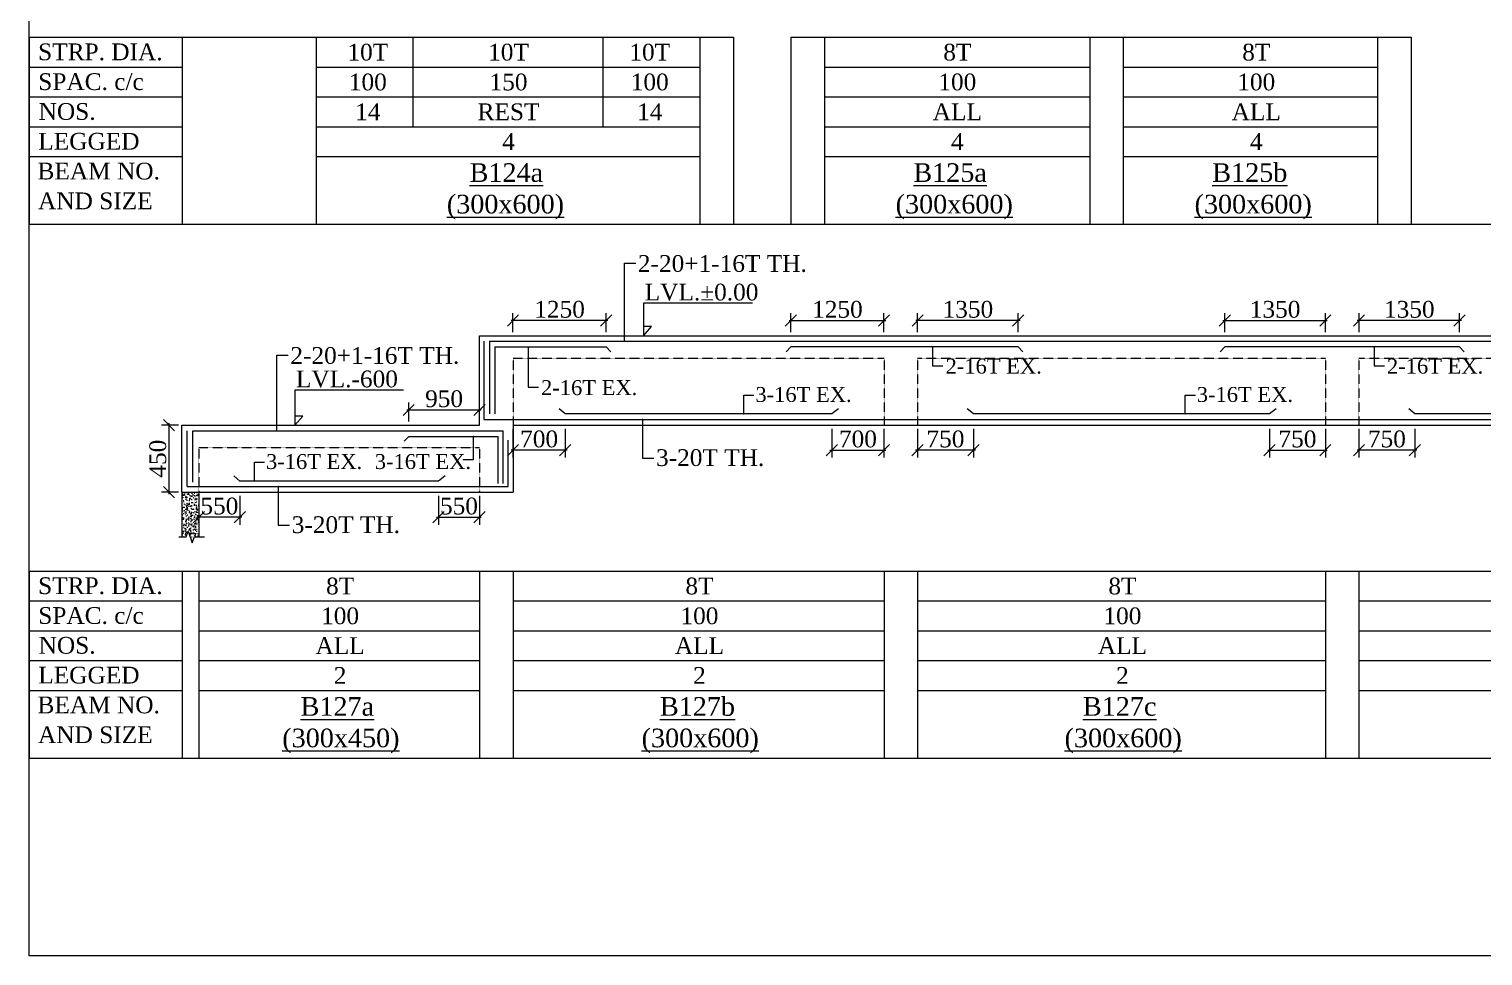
# Model space of a CAD drawing. Header units: millimetres. Extents: x 9781889 to 10654170, y -7832723 to -7608561.
# Drawn here: x 10316143 to 10335658, y -7801878 to -7789440 of the extents above; entities that cross this region are included whole.
import ezdxf
from ezdxf.enums import TextEntityAlignment as Align

# ---------------------------------------------------------------- set-up
doc = ezdxf.new("R2010")
doc.units = ezdxf.units.MM
doc.header["$LTSCALE"] = 10
doc.header["$PDMODE"] = 3
doc.linetypes.add('HIDDEN', pattern=[0.375, 0.25, -0.125])
for name, color, linetype, lineweight in [('LVL', 3, 'Continuous', 0), ('S-CUT OUT LINE', 9, 'Continuous', 0), ('S-DIM L.S.', 7, 'Continuous', 0), ('S-HATCH', 8, 'Continuous', 0), ('S-L.S.SECTION', 5, 'Continuous', 0), ('S-L.S.SLAB LINE', 252, 'HIDDEN', 0), ('S-L.S.STEEL', 1, 'Continuous', 9), ('S-SECTION MARK', 7, 'Continuous', 0), ('S-SHEET', 251, 'Continuous', 0), ('S-TEXT', 7, 'Continuous', 0), ('S-TEXT L.S. BEAM NO.', 30, 'Continuous', 0), ('S-TEXT. L.S.', 7, 'Continuous', 0)]:
    doc.layers.add(name, color=color, linetype=linetype, lineweight=lineweight)
doc.styles.add('135', font='arial.ttf', dxfattribs={"width": 0.8, "height": 135})
doc.styles.get("Standard").update_dxf_attribs({"font": 'arial.ttf'})
doc.styles.add('TEXT', font='times.ttf')
doc.dimstyles.new('75', dxfattribs={"dimtxt": 135, "dimasz": 90, "dimexe": 0.1, "dimexo": 0.03, "dimgap": 0.09, "dimtad": 1, "dimdec": 0, "dimzin": 0, "dimdsep": 46, "dimtxsty": '135', "dimblk": 'ARCHTICK', "dimcen": 0.09, "dimclrd": 256, "dimclre": 256, "dimclrt": 256, "dimadec": 0, "dimazin": 0, "dimtfac": 1, "dimtdec": 0, "dimtofl": 0, "dimtmove": 1, "dimatfit": 3, "dimldrblk": 'DOTSMALL', "dimfxl": 1, "dimtolj": 1, "dimtzin": 0, "dimlwd": -1, "dimlwe": -1, "dimarcsym": 0})
doc.dimstyles.new('SETU_1', dxfattribs={"dimtxt": 200, "dimasz": 150, "dimexe": 100, "dimexo": 50, "dimgap": 35, "dimtad": 1, "dimdec": 0, "dimzin": 0, "dimdsep": 46, "dimtxsty": 'Standard', "dimblk": 'OBLIQUE', "dimcen": 150, "dimdle": 25, "dimclrd": 256, "dimclre": 7, "dimclrt": 256, "dimadec": 0, "dimazin": 0, "dimtfac": 1, "dimtdec": 0, "dimtofl": 0, "dimtmove": 1, "dimatfit": 3, "dimfxl": 1, "dimtolj": 1, "dimtzin": 0, "dimlwd": -1, "dimlwe": 5, "dimarcsym": 1})

# ---------------------------------------------------------------- blocks, each defined once
blk = doc.blocks.new('_ArchTick')
at = {"color": 0, "linetype": 'ByBlock', "const_width": 0.15}
blk.add_lwpolyline([(-0.5, -0.5), (0.5, 0.5)], dxfattribs=at)
blk = doc.blocks.new('_Oblique')
at = {"color": 0, "linetype": 'ByBlock', "lineweight": -2}
blk.add_line((-0.5, -0.5), (0.5, 0.5), dxfattribs=at)
blk = doc.blocks.new('*D835')
at = {"layer": 'Defpoints', "color": 0, "transparency": 16777216}
for p in [(10318197, -7794755), (10318021, -7795655), (10318197, -7795655)]:
    blk.add_point(p, dxfattribs=at)
at = {"layer": 'S-DIM L.S.', "color": 7, "lineweight": 5, "transparency": 16777216}
for p, q in [((10318147, -7794755), (10317921, -7794755)), ((10318147, -7795655), (10317921, -7795655))]:
    blk.add_line(p, q, dxfattribs=at)
at = {"layer": 'S-DIM L.S.', "transparency": 16777216}
blk.add_line((10318021, -7794730), (10318021, -7795680), dxfattribs=at)
at = {"layer": 'S-DIM L.S.', "transparency": 16777216, "xscale": 150, "yscale": 150, "zscale": 150}
for p, rotation in [((10318021, -7794755), 90), ((10318021, -7795655), 270)]:
    blk.add_blockref('_Oblique', p, dxfattribs=dict(at, rotation=rotation))
at = {"layer": 'S-DIM L.S.', "transparency": 16777216, "insert": (10317872, -7795205), "char_height": 225, "attachment_point": 5, "rotation": 90, "style": 'TEXT'}
blk.add_mtext('\\A1;450', dxfattribs=at)
blk = doc.blocks.new('*D836')
at = {"layer": 'Defpoints', "color": 0, "transparency": 16777216}
for p in [(10321639, -7795655, 0), (10322189, -7795655, 0), (10322189, -7795991)]:
    blk.add_point(p, dxfattribs=at)
at = {"layer": 'S-DIM L.S.', "color": 7, "lineweight": 5, "transparency": 16777216}
for p, q in [((10321639, -7795705), (10321639, -7796091)), ((10322189, -7795705), (10322189, -7796091))]:
    blk.add_line(p, q, dxfattribs=at)
at = {"layer": 'S-DIM L.S.', "transparency": 16777216}
blk.add_line((10321614, -7795991), (10322214, -7795991), dxfattribs=at)
at = {"layer": 'S-DIM L.S.', "transparency": 16777216, "xscale": 150, "yscale": 150, "zscale": 150, "rotation": 180}
blk.add_blockref('_Oblique', (10321639, -7795991), dxfattribs=at)
at = {"layer": 'S-DIM L.S.', "transparency": 16777216, "xscale": 150, "yscale": 150, "zscale": 150}
blk.add_blockref('_Oblique', (10322189, -7795991), dxfattribs=at)
at = {"layer": 'S-DIM L.S.', "transparency": 16777216, "insert": (10321914, -7795842), "char_height": 225, "attachment_point": 5, "style": 'TEXT'}
blk.add_mtext('\\A1;550', dxfattribs=at)
blk = doc.blocks.new('*D837')
at = {"layer": 'Defpoints', "color": 0, "transparency": 16777216}
for p in [(10318422, -7795655, 0), (10318973, -7795655, 0), (10318422, -7795991)]:
    blk.add_point(p, dxfattribs=at)
at = {"layer": 'S-DIM L.S.', "color": 7, "lineweight": 5, "transparency": 16777216}
for p, q in [((10318422, -7795705), (10318422, -7796091)), ((10318973, -7795705), (10318973, -7796091))]:
    blk.add_line(p, q, dxfattribs=at)
at = {"layer": 'S-DIM L.S.', "transparency": 16777216}
blk.add_line((10318998, -7795991), (10318397, -7795991), dxfattribs=at)
at = {"layer": 'S-DIM L.S.', "transparency": 16777216, "xscale": 150, "yscale": 150, "zscale": 150, "rotation": 180}
blk.add_blockref('_Oblique', (10318422, -7795991), dxfattribs=at)
at = {"layer": 'S-DIM L.S.', "transparency": 16777216, "xscale": 150, "yscale": 150, "zscale": 150}
blk.add_blockref('_Oblique', (10318973, -7795991), dxfattribs=at)
at = {"layer": 'S-DIM L.S.', "transparency": 16777216, "insert": (10318698, -7795842), "char_height": 225, "attachment_point": 5, "style": 'TEXT'}
blk.add_mtext('\\A1;550', dxfattribs=at)
blk = doc.blocks.new('*D838')
at = {"layer": 'Defpoints', "color": 0, "transparency": 16777216}
for p in [(10322639, -7793351), (10322639, -7793555, 0), (10323889, -7793555, 0)]:
    blk.add_point(p, dxfattribs=at)
at = {"layer": 'S-DIM L.S.', "color": 7, "lineweight": 5, "transparency": 16777216}
for p, q in [((10322639, -7793505), (10322639, -7793251)), ((10323889, -7793505), (10323889, -7793251))]:
    blk.add_line(p, q, dxfattribs=at)
at = {"layer": 'S-DIM L.S.', "transparency": 16777216}
blk.add_line((10323914, -7793351), (10322614, -7793351), dxfattribs=at)
at = {"layer": 'S-DIM L.S.', "transparency": 16777216, "xscale": 150, "yscale": 150, "zscale": 150, "rotation": 180}
blk.add_blockref('_Oblique', (10322639, -7793351), dxfattribs=at)
at = {"layer": 'S-DIM L.S.', "transparency": 16777216, "xscale": 150, "yscale": 150, "zscale": 150}
blk.add_blockref('_Oblique', (10323889, -7793351), dxfattribs=at)
at = {"layer": 'S-DIM L.S.', "transparency": 16777216, "insert": (10323264, -7793202), "char_height": 225, "attachment_point": 5, "style": 'TEXT'}
blk.add_mtext('\\A1;1250', dxfattribs=at)
blk = doc.blocks.new('*D839')
at = {"layer": 'Defpoints', "color": 0, "transparency": 16777216}
for p in [(10322189, -7794551), (10321239, -7794755, 0), (10322189, -7794755, 0)]:
    blk.add_point(p, dxfattribs=at)
at = {"layer": 'S-DIM L.S.', "transparency": 16777216}
blk.add_line((10321214, -7794551), (10322214, -7794551), dxfattribs=at)
at = {"layer": 'S-DIM L.S.', "color": 7, "lineweight": 5, "transparency": 16777216}
for p, q in [((10321239, -7794705), (10321239, -7794451)), ((10322189, -7794705), (10322189, -7794451))]:
    blk.add_line(p, q, dxfattribs=at)
at = {"layer": 'S-DIM L.S.', "transparency": 16777216, "xscale": 150, "yscale": 150, "zscale": 150, "rotation": 180}
blk.add_blockref('_Oblique', (10321239, -7794551), dxfattribs=at)
at = {"layer": 'S-DIM L.S.', "transparency": 16777216, "xscale": 150, "yscale": 150, "zscale": 150}
blk.add_blockref('_Oblique', (10322189, -7794551), dxfattribs=at)
at = {"layer": 'S-DIM L.S.', "transparency": 16777216, "insert": (10321714, -7794402), "char_height": 225, "attachment_point": 5, "style": 'TEXT'}
blk.add_mtext('\\A1;950', dxfattribs=at)
blk = doc.blocks.new('*D840')
at = {"layer": 'Defpoints', "color": 0, "transparency": 16777216}
for p in [(10326919, -7794755, 0), (10327619, -7794755, 0), (10327619, -7795091)]:
    blk.add_point(p, dxfattribs=at)
at = {"layer": 'S-DIM L.S.', "color": 7, "lineweight": 5, "transparency": 16777216}
for p, q in [((10326919, -7794805), (10326919, -7795191)), ((10327619, -7794805), (10327619, -7795191))]:
    blk.add_line(p, q, dxfattribs=at)
at = {"layer": 'S-DIM L.S.', "transparency": 16777216}
blk.add_line((10326894, -7795091), (10327644, -7795091), dxfattribs=at)
at = {"layer": 'S-DIM L.S.', "transparency": 16777216, "xscale": 150, "yscale": 150, "zscale": 150, "rotation": 180}
blk.add_blockref('_Oblique', (10326919, -7795091), dxfattribs=at)
at = {"layer": 'S-DIM L.S.', "transparency": 16777216, "xscale": 150, "yscale": 150, "zscale": 150}
blk.add_blockref('_Oblique', (10327619, -7795091), dxfattribs=at)
at = {"layer": 'S-DIM L.S.', "transparency": 16777216, "insert": (10327269, -7794942), "char_height": 225, "attachment_point": 5, "style": 'TEXT'}
blk.add_mtext('\\A1;700', dxfattribs=at)
blk = doc.blocks.new('*D841')
at = {"layer": 'Defpoints', "color": 0, "transparency": 16777216}
for p in [(10322639, -7794755, 0), (10323340, -7794755, 0), (10322639, -7795091)]:
    blk.add_point(p, dxfattribs=at)
at = {"layer": 'S-DIM L.S.', "color": 7, "lineweight": 5, "transparency": 16777216}
for p, q in [((10322639, -7794805), (10322639, -7795191)), ((10323340, -7794805), (10323340, -7795191))]:
    blk.add_line(p, q, dxfattribs=at)
at = {"layer": 'S-DIM L.S.', "transparency": 16777216}
blk.add_line((10323365, -7795091), (10322614, -7795091), dxfattribs=at)
at = {"layer": 'S-DIM L.S.', "transparency": 16777216, "xscale": 150, "yscale": 150, "zscale": 150, "rotation": 180}
blk.add_blockref('_Oblique', (10322639, -7795091), dxfattribs=at)
at = {"layer": 'S-DIM L.S.', "transparency": 16777216, "xscale": 150, "yscale": 150, "zscale": 150}
blk.add_blockref('_Oblique', (10323340, -7795091), dxfattribs=at)
at = {"layer": 'S-DIM L.S.', "transparency": 16777216, "insert": (10322990, -7794942), "char_height": 225, "attachment_point": 5, "style": 'TEXT'}
blk.add_mtext('\\A1;700', dxfattribs=at)
blk = doc.blocks.new('*D827')
at = {"layer": 'Defpoints', "color": 0, "transparency": 16777216}
for p in [(10327619, -7793351), (10326369, -7793555, 0), (10327619, -7793555, 0)]:
    blk.add_point(p, dxfattribs=at)
at = {"layer": 'S-DIM L.S.', "color": 7, "lineweight": 5, "transparency": 16777216}
for p, q in [((10326369, -7793505), (10326369, -7793251)), ((10327619, -7793505), (10327619, -7793251))]:
    blk.add_line(p, q, dxfattribs=at)
at = {"layer": 'S-DIM L.S.', "transparency": 16777216}
blk.add_line((10326344, -7793351), (10327644, -7793351), dxfattribs=at)
at = {"layer": 'S-DIM L.S.', "transparency": 16777216, "xscale": 150, "yscale": 150, "zscale": 150, "rotation": 180}
blk.add_blockref('_Oblique', (10326369, -7793351), dxfattribs=at)
at = {"layer": 'S-DIM L.S.', "transparency": 16777216, "xscale": 150, "yscale": 150, "zscale": 150}
blk.add_blockref('_Oblique', (10327619, -7793351), dxfattribs=at)
at = {"layer": 'S-DIM L.S.', "transparency": 16777216, "insert": (10326994, -7793202), "char_height": 225, "attachment_point": 5, "style": 'TEXT'}
blk.add_mtext('\\A1;1250', dxfattribs=at)
blk = doc.blocks.new('*D828')
at = {"layer": 'Defpoints', "color": 0, "transparency": 16777216}
for p in [(10328070, -7793351), (10328070, -7793555, 0), (10329420, -7793555, 0)]:
    blk.add_point(p, dxfattribs=at)
at = {"layer": 'S-DIM L.S.', "color": 7, "lineweight": 5, "transparency": 16777216}
for p, q in [((10328070, -7793505), (10328070, -7793251)), ((10329420, -7793505), (10329420, -7793251))]:
    blk.add_line(p, q, dxfattribs=at)
at = {"layer": 'S-DIM L.S.', "transparency": 16777216}
blk.add_line((10329445, -7793351), (10328045, -7793351), dxfattribs=at)
at = {"layer": 'S-DIM L.S.', "transparency": 16777216, "xscale": 150, "yscale": 150, "zscale": 150, "rotation": 180}
blk.add_blockref('_Oblique', (10328070, -7793351), dxfattribs=at)
at = {"layer": 'S-DIM L.S.', "transparency": 16777216, "xscale": 150, "yscale": 150, "zscale": 150}
blk.add_blockref('_Oblique', (10329420, -7793351), dxfattribs=at)
at = {"layer": 'S-DIM L.S.', "transparency": 16777216, "insert": (10328745, -7793202), "char_height": 225, "attachment_point": 5, "style": 'TEXT'}
blk.add_mtext('\\A1;1350', dxfattribs=at)
blk = doc.blocks.new('*D829')
at = {"layer": 'Defpoints', "color": 0, "transparency": 16777216}
for p in [(10333544, -7793351), (10332194, -7793555, 0), (10333544, -7793555, 0)]:
    blk.add_point(p, dxfattribs=at)
at = {"layer": 'S-DIM L.S.', "color": 7, "lineweight": 5, "transparency": 16777216}
for p, q in [((10332194, -7793505), (10332194, -7793251)), ((10333544, -7793505), (10333544, -7793251))]:
    blk.add_line(p, q, dxfattribs=at)
at = {"layer": 'S-DIM L.S.', "transparency": 16777216}
blk.add_line((10332169, -7793351), (10333569, -7793351), dxfattribs=at)
at = {"layer": 'S-DIM L.S.', "transparency": 16777216, "xscale": 150, "yscale": 150, "zscale": 150, "rotation": 180}
blk.add_blockref('_Oblique', (10332194, -7793351), dxfattribs=at)
at = {"layer": 'S-DIM L.S.', "transparency": 16777216, "xscale": 150, "yscale": 150, "zscale": 150}
blk.add_blockref('_Oblique', (10333544, -7793351), dxfattribs=at)
at = {"layer": 'S-DIM L.S.', "transparency": 16777216, "insert": (10332869, -7793202), "char_height": 225, "attachment_point": 5, "style": 'TEXT'}
blk.add_mtext('\\A1;1350', dxfattribs=at)
blk = doc.blocks.new('*D830')
at = {"layer": 'Defpoints', "color": 0, "transparency": 16777216}
for p in [(10333995, -7793351), (10333995, -7793555, 0), (10335345, -7793555, 0)]:
    blk.add_point(p, dxfattribs=at)
at = {"layer": 'S-DIM L.S.', "color": 7, "lineweight": 5, "transparency": 16777216}
for p, q in [((10333995, -7793505), (10333995, -7793251)), ((10335345, -7793505), (10335345, -7793251))]:
    blk.add_line(p, q, dxfattribs=at)
at = {"layer": 'S-DIM L.S.', "transparency": 16777216}
blk.add_line((10335370, -7793351), (10333970, -7793351), dxfattribs=at)
at = {"layer": 'S-DIM L.S.', "transparency": 16777216, "xscale": 150, "yscale": 150, "zscale": 150, "rotation": 180}
blk.add_blockref('_Oblique', (10333995, -7793351), dxfattribs=at)
at = {"layer": 'S-DIM L.S.', "transparency": 16777216, "xscale": 150, "yscale": 150, "zscale": 150}
blk.add_blockref('_Oblique', (10335345, -7793351), dxfattribs=at)
at = {"layer": 'S-DIM L.S.', "transparency": 16777216, "insert": (10334670, -7793202), "char_height": 225, "attachment_point": 5, "style": 'TEXT'}
blk.add_mtext('\\A1;1350', dxfattribs=at)
blk = doc.blocks.new('*D831')
at = {"layer": 'Defpoints', "color": 0, "transparency": 16777216}
for p in [(10332794, -7794755, 0), (10333544, -7794755, 0), (10333544, -7795091)]:
    blk.add_point(p, dxfattribs=at)
at = {"layer": 'S-DIM L.S.', "color": 7, "lineweight": 5, "transparency": 16777216}
for p, q in [((10332794, -7794805), (10332794, -7795191)), ((10333544, -7794805), (10333544, -7795191))]:
    blk.add_line(p, q, dxfattribs=at)
at = {"layer": 'S-DIM L.S.', "transparency": 16777216}
blk.add_line((10332769, -7795091), (10333569, -7795091), dxfattribs=at)
at = {"layer": 'S-DIM L.S.', "transparency": 16777216, "xscale": 150, "yscale": 150, "zscale": 150, "rotation": 180}
blk.add_blockref('_Oblique', (10332794, -7795091), dxfattribs=at)
at = {"layer": 'S-DIM L.S.', "transparency": 16777216, "xscale": 150, "yscale": 150, "zscale": 150}
blk.add_blockref('_Oblique', (10333544, -7795091), dxfattribs=at)
at = {"layer": 'S-DIM L.S.', "transparency": 16777216, "insert": (10333169, -7794942), "char_height": 225, "attachment_point": 5, "style": 'TEXT'}
blk.add_mtext('\\A1;750', dxfattribs=at)
blk = doc.blocks.new('*D832')
at = {"layer": 'Defpoints', "color": 0, "transparency": 16777216}
for p in [(10328069, -7794755, 0), (10328820, -7794755, 0), (10328069, -7795091)]:
    blk.add_point(p, dxfattribs=at)
at = {"layer": 'S-DIM L.S.', "color": 7, "lineweight": 5, "transparency": 16777216}
for p, q in [((10328069, -7794805), (10328069, -7795191)), ((10328820, -7794805), (10328820, -7795191))]:
    blk.add_line(p, q, dxfattribs=at)
at = {"layer": 'S-DIM L.S.', "transparency": 16777216}
blk.add_line((10328845, -7795091), (10328044, -7795091), dxfattribs=at)
at = {"layer": 'S-DIM L.S.', "transparency": 16777216, "xscale": 150, "yscale": 150, "zscale": 150, "rotation": 180}
blk.add_blockref('_Oblique', (10328069, -7795091), dxfattribs=at)
at = {"layer": 'S-DIM L.S.', "transparency": 16777216, "xscale": 150, "yscale": 150, "zscale": 150}
blk.add_blockref('_Oblique', (10328820, -7795091), dxfattribs=at)
at = {"layer": 'S-DIM L.S.', "transparency": 16777216, "insert": (10328444, -7794942), "char_height": 225, "attachment_point": 5, "style": 'TEXT'}
blk.add_mtext('\\A1;750', dxfattribs=at)
blk = doc.blocks.new('*D834')
at = {"layer": 'Defpoints', "color": 0, "transparency": 16777216}
for p in [(10333994, -7794755, 0), (10334745, -7794755, 0), (10333994, -7795091)]:
    blk.add_point(p, dxfattribs=at)
at = {"layer": 'S-DIM L.S.', "color": 7, "lineweight": 5, "transparency": 16777216}
for p, q in [((10333994, -7794805), (10333994, -7795191)), ((10334745, -7794805), (10334745, -7795191))]:
    blk.add_line(p, q, dxfattribs=at)
at = {"layer": 'S-DIM L.S.', "transparency": 16777216}
blk.add_line((10334770, -7795091), (10333969, -7795091), dxfattribs=at)
at = {"layer": 'S-DIM L.S.', "transparency": 16777216, "xscale": 150, "yscale": 150, "zscale": 150, "rotation": 180}
blk.add_blockref('_Oblique', (10333994, -7795091), dxfattribs=at)
at = {"layer": 'S-DIM L.S.', "transparency": 16777216, "xscale": 150, "yscale": 150, "zscale": 150}
blk.add_blockref('_Oblique', (10334745, -7795091), dxfattribs=at)
at = {"layer": 'S-DIM L.S.', "transparency": 16777216, "insert": (10334369, -7794942), "char_height": 225, "attachment_point": 5, "style": 'TEXT'}
blk.add_mtext('\\A1;750', dxfattribs=at)

msp = doc.modelspace()

# ---------------------------------------------------------------- hatches: boundary and pattern name
at = {"layer": 'S-HATCH'}
h = msp.add_hatch(dxfattribs=at)
h.set_pattern_fill('AR-CONC', color=256, scale=0.5)
h.set_pattern_definition([(50, (524464.19, -67038.09), (91.0923345, -7.96954277), [9.525, -104.775]), (355, (524464.19, -67038.09), (-17.6217107, 95.5284226), [7.62, -83.8202921]), (100.4514447, (524471.78, -67038.755), (73.47062355, 87.55887596), [8.0950044, -89.0451223]), (46.1842, (524464.19, -67012.69), (135.5395204, -21.021164), [14.2875, -157.1625]), (96.6355576, (524475.48, -67014.44), (118.702067, 123.7130623), [12.1425116, -133.5678041]), (351.1841512, (524464.19, -67012.69), (118.702067, 123.7130623), [11.4299835, -125.729866]), (21, (524476.89, -67019.04), (75.80719563, -51.1325991), [9.525, -104.775]), (326, (524476.89, -67019.04), (30.9010142, 92.09398306), [7.62, -83.82]), (71.451445, (524483.205, -67023.3), (106.70820964, 40.96138444), [8.0950044, -89.0449688]), (37.5, (524464.188, -67038.09), (1.544301625, 42.27751944), [0, -82.804, 0, -85.09, 0, -84.1375]), (7.5, (524464.19, -67038.09), (33.40983126, 50.09028741), [0, -48.514, 0, -80.899, 0, -32.0675]), (327.5, (524435.867, -67038.09), (67.79529758, -2.864372), [0, -31.75, 0, -99.06, 0, -131.445]), (317.5, (524423.167, -67038.09), (74.0645907, 12.71324552), [0, -41.275, 0, -65.786, 0, -93.345])])
h.paths.add_polyline_path([(10318422.5, -7796255.2), (10318306.7, -7796255.2), (10318278.7, -7796178.4), (10318250.7, -7796255.2), (10318192.5, -7796255.2), (10318192.5, -7795655.2), (10318422.5, -7795655.2)])

# ---------------------------------------------------------------- linework, layer by layer
at = {"layer": 'LVL', "linetype": 'Continuous', "elevation": 0}
for points in [[(10325852.2, -7793120.2), (10324391, -7793120.2), (10324391, -7793555.2), (10324499.1, -7793433.1), (10324391, -7793433.1)], [(10321171.2, -7794286.1), (10319710, -7794286.1), (10319710, -7794755.2), (10319818.1, -7794633.1), (10319710, -7794633.1)]]:
    msp.add_lwpolyline(points, dxfattribs=at)
at = {"layer": 'S-CUT OUT LINE', "color": 1, "elevation": 0}
msp.add_lwpolyline([(10318153.1, -7796255.2), (10318250.7, -7796255.2), (10318278.7, -7796178.4), (10318334.7, -7796332.1), (10318362.6, -7796255.2), (10318497.5, -7796255.2)], dxfattribs=at)
at = {"layer": 'S-L.S.SECTION'}
for p, q in [((10322189.4, -7793555.2, 0), (10345754.5, -7793555.2, 0)), ((10322189.5, -7794755.2, 0), (10322189.4, -7793555.2, 0)), ((10318192.5, -7794755.2, 0), (10322189.5, -7794755.2, 0)), ((10318192.5, -7795655.2, 0), (10318192.5, -7794755.2, 0)), ((10318192.5, -7795655.2, 0), (10318192.5, -7794755.2, 0)), ((10322639.5, -7794755.2, 0), (10345754.5, -7794755.2, 0)), ((10322639.5, -7794755.2, 0), (10322639.5, -7795655.2, 0)), ((10318196.6, -7795655.2, 0), (10322639.5, -7795655.2, 0))]:
    msp.add_line(p, q, dxfattribs=at)
at = {"layer": 'S-L.S.SECTION', "color": 1}
for p, q in [((10318192.5, -7795655.2, 0), (10318192.5, -7796255.2, 0)), ((10318422.5, -7795655.2, 0), (10318422.5, -7796255.2, 0))]:
    msp.add_line(p, q, dxfattribs=at)
at = {"layer": 'S-L.S.SLAB LINE', "ltscale": 0.3}
for p, q in [((10322639.5, -7793855.2, 0), (10322639.5, -7794755.2, 0)), ((10322639.5, -7793855.2, 0), (10327619.5, -7793855.2, 0)), ((10327619.5, -7793855.2, 0), (10327619.5, -7794755.2, 0)), ((10328069.5, -7793855.2, 0), (10333544.5, -7793855.2, 0)), ((10328069.5, -7793855.2, 0), (10328069.5, -7794755.2, 0)), ((10333544.5, -7793855.2, 0), (10333544.5, -7794755.2, 0)), ((10333994.5, -7793855.2, 0), (10339424.5, -7793855.2, 0)), ((10333994.5, -7793855.2, 0), (10333994.5, -7794755.2, 0)), ((10318422.5, -7795055.2, 0), (10322189.5, -7795055.2, 0)), ((10318422.5, -7795055.2, 0), (10318422.5, -7795655.2, 0)), ((10318422.5, -7795055.2, 0), (10318422.5, -7795655.2, 0)), ((10318422.5, -7795055.2, 0), (10318422.5, -7795655.2, 0)), ((10322189.5, -7795055.2, 0), (10322189.5, -7795655.2, 0))]:
    msp.add_line(p, q, dxfattribs=at)
at = {"layer": 'S-L.S.STEEL'}
for p, q in [((10322247.3, -7793630.2, 0), (10322247.3, -7794680.2, 0)), ((10322322.3, -7793630.2, 0), (10345604.5, -7793630.2, 0)), ((10322322.3, -7793630.2, 0), (10322322.3, -7794604.3, 0)), ((10322397.3, -7793705.2, 0), (10322397.3, -7794604.3, 0)), ((10329419.5, -7793705.2, 0), (10329482.7, -7793772.1, 0)), ((10335344.5, -7793705.2, 0), (10335407.7, -7793772.1, 0)), ((10318267.5, -7795580.2, 0), (10318267.5, -7794833.4, 0)), ((10318342.5, -7794830.2, 0), (10322506.5, -7794830.2, 0)), ((10318342.5, -7795521.2, 0), (10318342.5, -7794830.2, 0)), ((10322247.3, -7794680.2, 0), (10345679.5, -7794680.2, 0)), ((10322506.5, -7795538.3, 0), (10322506.5, -7794830.2, 0)), ((10321239.4, -7794905.2, 0), (10321176.2, -7794972.1, 0)), ((10321239.4, -7794905.2, 0), (10322440, -7794905.2, 0)), ((10322440, -7795538.3, 0), (10322440, -7794905.2, 0)), ((10322573, -7795580.2, 0), (10322573, -7794955.7, 0)), ((10318267.5, -7795580.2, 0), (10322573, -7795580.2, 0))]:
    msp.add_line(p, q, dxfattribs=at)
at = {"layer": 'S-L.S.STEEL', "elevation": 0}
for points in [[(10327008.9, -7794537), (10326919.4, -7794605.2), (10323339.6, -7794605.2), (10323257.6, -7794534.5)], [(10332883.8, -7794537), (10332794.3, -7794605.2), (10328819.5, -7794605.2), (10328737.5, -7794534.5)], [(10338763.8, -7794537), (10338674.3, -7794605.2), (10334744.5, -7794605.2), (10334662.5, -7794534.5)], [(10321728.8, -7795437), (10321639.3, -7795505.2), (10318972.6, -7795505.2), (10318890.6, -7795434.5)]]:
    msp.add_lwpolyline(points, dxfattribs=at)
at = {"layer": 'S-L.S.STEEL'}
for points in [[(10322397.3, -7793705.2, 0), (10323889.5, -7793705.2, 0), (10323952.7, -7793772.1, 0)], [(10329419.5, -7793705.2, 0), (10326369.5, -7793705.2, 0), (10326306.3, -7793772.1, 0)], [(10335344.5, -7793705.2, 0), (10332194.5, -7793705.2, 0), (10332131.3, -7793772.1, 0)]]:
    msp.add_polyline3d(points, dxfattribs=at)
at = {"layer": 'S-SHEET'}
for p, q in [((10316143.4, -7789549.8, 0), (10318196.6, -7789549.8, 0)), ((10316143.4, -7789549.8), (10316143.4, -7792059.1)), ((10318196.6, -7789549.8, 0), (10325597.1, -7789549.8, 0)), ((10318196.6, -7789549.8, 0), (10318196.6, -7792059.1, 0)), ((10319996.6, -7789549.8, 0), (10319996.6, -7792059.1, 0)), ((10321296.6, -7789549.8, 0), (10321296.6, -7790749.8, 0)), ((10323847.1, -7789549.8, 0), (10323847.1, -7790749.8, 0)), ((10325147.1, -7789549.8, 0), (10325147.1, -7792059.1, 0)), ((10325597.1, -7789549.8, 0), (10325597.1, -7792059.1, 0)), ((10326368.2, -7789549.8, 0), (10334693.1, -7789549.8, 0)), ((10326368.2, -7789549.8, 0), (10326368.2, -7792059.1, 0)), ((10326818.2, -7789549.8, 0), (10326818.2, -7792059.1, 0)), ((10330380.3, -7789549.8), (10330380.3, -7792059.1)), ((10330830.3, -7789549.8, 0), (10330830.3, -7792059.1, 0)), ((10334243.1, -7789549.8, 0), (10334243.1, -7792059.1, 0)), ((10334693.1, -7789549.8, 0), (10334693.1, -7792059.1, 0)), ((10316143.4, -7789949.8, 0), (10318196.6, -7789949.8, 0)), ((10319996.6, -7789949.8, 0), (10325147.1, -7789949.8, 0)), ((10326818.2, -7789949.8, 0), (10330380.3, -7789949.8, 0)), ((10330830.3, -7789949.8, 0), (10334243.1, -7789949.8, 0)), ((10316143.4, -7790349.8, 0), (10318196.6, -7790349.8, 0)), ((10319996.6, -7790349.8, 0), (10325147.1, -7790349.8, 0)), ((10326818.2, -7790349.8, 0), (10330380.3, -7790349.8, 0)), ((10330830.3, -7790349.8, 0), (10334243.1, -7790349.8, 0)), ((10316143.4, -7790749.8, 0), (10318196.6, -7790749.8, 0)), ((10319996.6, -7790749.8, 0), (10325147.1, -7790749.8, 0)), ((10326818.2, -7790749.8, 0), (10330380.3, -7790749.8, 0)), ((10330830.3, -7790749.8, 0), (10334243.1, -7790749.8, 0)), ((10316143.4, -7791149.8, 0), (10318196.6, -7791149.8, 0)), ((10319996.6, -7791149.8, 0), (10325147.1, -7791149.8, 0)), ((10326818.2, -7791149.8, 0), (10330380.3, -7791149.8, 0)), ((10330830.3, -7791149.8, 0), (10334243.1, -7791149.8, 0)), ((10316143.4, -7792059.1), (10367477.6, -7792059.1)), ((10316143.4, -7792059.1, 0), (10318196.6, -7792059.1, 0)), ((10318196.6, -7792059.1, 0), (10325597.1, -7792059.1, 0)), ((10326368.2, -7792059.1), (10334693.1, -7792059.1, 0)), ((10316143.4, -7796713.9, 0), (10318196.6, -7796713.9, 0)), ((10316143.4, -7796713.9), (10316143.4, -7799223.1)), ((10318196.6, -7796713.9, 0), (10318196.6, -7799223.1, 0)), ((10318196.6, -7796713.9, 0), (10345754.5, -7796713.9, 0)), ((10318422.5, -7796713.9, 0), (10318422.5, -7799223.1, 0)), ((10322189.5, -7796713.9, 0), (10322189.5, -7799223.1, 0)), ((10322639.5, -7796713.9, 0), (10322639.5, -7799223.1, 0)), ((10327619.5, -7796713.9, 0), (10327619.5, -7799223.1, 0)), ((10328069.5, -7796713.9, 0), (10328069.5, -7799223.1, 0)), ((10333544.5, -7796713.9, 0), (10333544.5, -7799223.1, 0)), ((10333994.5, -7796713.9, 0), (10333994.5, -7799223.1, 0)), ((10316143.4, -7797113.9, 0), (10318196.6, -7797113.9, 0)), ((10318422.5, -7797113.9, 0), (10322189.5, -7797113.9, 0)), ((10322639.5, -7797113.9, 0), (10327619.5, -7797113.9, 0)), ((10328069.5, -7797113.9, 0), (10333544.5, -7797113.9, 0)), ((10333994.5, -7797113.9, 0), (10339424.5, -7797113.9, 0)), ((10316143.4, -7797513.9, 0), (10318196.6, -7797513.9, 0)), ((10318422.5, -7797513.9, 0), (10322189.5, -7797513.9, 0)), ((10322639.5, -7797513.9, 0), (10327619.5, -7797513.9, 0)), ((10328069.5, -7797513.9, 0), (10333544.5, -7797513.9, 0)), ((10333994.5, -7797513.9, 0), (10339424.5, -7797513.9, 0)), ((10316143.4, -7797913.9, 0), (10318196.6, -7797913.9, 0)), ((10318422.5, -7797913.9, 0), (10322189.5, -7797913.9, 0)), ((10322639.5, -7797913.9, 0), (10327619.5, -7797913.9, 0)), ((10328069.5, -7797913.9, 0), (10333544.5, -7797913.9, 0)), ((10333994.5, -7797913.9, 0), (10339424.5, -7797913.9, 0)), ((10316143.4, -7798313.9, 0), (10318196.6, -7798313.9, 0)), ((10318422.5, -7798313.9, 0), (10322189.5, -7798313.9, 0)), ((10322639.5, -7798313.9, 0), (10327619.5, -7798313.9, 0)), ((10328069.5, -7798313.9, 0), (10333544.5, -7798313.9, 0)), ((10333994.5, -7798313.9, 0), (10339424.5, -7798313.9, 0)), ((10316143.4, -7799223.1, 0), (10318196.6, -7799223.1, 0)), ((10316143.4, -7799223.1), (10367477.6, -7799223.1)), ((10318196.6, -7799223.1, 0), (10345754.5, -7799223.1, 0))]:
    msp.add_line(p, q, dxfattribs=at)
msp.add_lwpolyline([(10316143.4, -7760218.1), (10367477.6, -7760218.1), (10367477.6, -7801877.7), (10316143.4, -7801877.7)], close=True, dxfattribs=at)

# ---------------------------------------------------------------- texts
at = {"layer": 'LVL', "style": 'TEXT'}
for s, p in [('LVL.%%P0.00', (10324406.8, -7793081.8, 0)), ('LVL.-600', (10319725.8, -7794247.6, 0))]:
    msp.add_text(s, height=225, dxfattribs=at).set_placement(p)
at = {"layer": 'S-TEXT', "style": 'TEXT'}
for s, p in [('STRP. DIA.', (10317100.3, -7789857.9, 0)), ('SPAC. c/c', (10316974.6, -7790257.9, 0)), ('NOS.', (10316654.1, -7790657.9, 0)), ('LEGGED', (10316946.7, -7791057.9, 0)), ('BEAM NO.', (10317078, -7791457.9, 0)), ('AND SIZE', (10317032.8, -7791857.9, 0)), ('STRP. DIA.', (10317100.3, -7797021.9, 0)), ('SPAC. c/c', (10316974.6, -7797421.9, 0)), ('NOS.', (10316654.1, -7797821.9, 0)), ('LEGGED', (10316946.7, -7798221.9, 0)), ('BEAM NO.', (10317078, -7798621.9, 0)), ('AND SIZE', (10317032.8, -7799021.9, 0))]:
    msp.add_text(s, height=225, dxfattribs=at).set_placement(p, align=Align.CENTER)
at = {"layer": 'S-TEXT', "linetype": 'ByBlock', "style": 'TEXT'}
for s, p in [('10T', (10320690.4, -7789749.8, 0)), ('10T', (10322579.1, -7789749.8, 0)), ('10T', (10324474.8, -7789749.8, 0)), ('8T', (10328603.3, -7789749.8, 0)), ('8T', (10332615.8, -7789749.8, 0)), ('100', (10320690.4, -7790149.8, 0)), ('150', (10322579.1, -7790149.8, 0)), ('100', (10324474.8, -7790149.8, 0)), ('100', (10328603.3, -7790149.8, 0)), ('100', (10332615.8, -7790149.8, 0)), ('14', (10320690.4, -7790549.8, 0)), ('REST', (10322579.1, -7790549.8, 0)), ('14', (10324474.8, -7790549.8, 0)), ('ALL', (10328603.3, -7790549.8, 0)), ('ALL', (10332615.8, -7790549.8, 0)), ('4', (10322579.1, -7790949.8, 0)), ('4', (10328603.3, -7790949.8, 0)), ('4', (10332615.8, -7790949.8, 0)), ('8T', (10320318.5, -7796913.9, 0)), ('8T', (10325142, -7796913.9, 0)), ('8T', (10330819.5, -7796913.9, 0)), ('100', (10320318.5, -7797313.9, 0)), ('100', (10325142, -7797313.9, 0)), ('100', (10330819.5, -7797313.9, 0)), ('ALL', (10320318.5, -7797713.9, 0)), ('ALL', (10325142, -7797713.9, 0)), ('ALL', (10330819.5, -7797713.9, 0)), ('2', (10320318.5, -7798113.9, 0)), ('2', (10325142, -7798113.9, 0)), ('2', (10330819.5, -7798113.9, 0))]:
    msp.add_text(s, height=225, dxfattribs=at).set_placement(p, align=Align.MIDDLE_CENTER)
at = {"layer": 'S-TEXT L.S. BEAM NO.', "linetype": 'ByBlock', "style": 'TEXT'}
for s, p in [('%%UB124a', (10322057.4, -7791490.5, 0)), ('%%UB125a', (10328013.6, -7791490.5, 0)), ('%%UB125b', (10332026, -7791490.5, 0)), ('%%U(300x600)', (10321751.3, -7791913.5, 0)), ('%%U(300x600)', (10327775.5, -7791913.5, 0)), ('%%U(300x600)', (10331788, -7791913.5, 0)), ('%%UB127b', (10324612, -7798654.5, 0)), ('%%UB127c', (10330289.5, -7798654.5, 0)), ('%%U(300x600)', (10324365.8, -7799077.5, 0)), ('%%U(300x600)', (10330043.3, -7799077.5, 0))]:
    msp.add_text(s, height=250, dxfattribs=at).set_placement(p)
at = {"layer": 'S-TEXT L.S. BEAM NO.', "color": 35, "linetype": 'ByBlock', "style": 'TEXT'}
for s, p in [('%%UB127a', (10319788.5, -7798654.5, 0)), ('%%U(300x450)', (10319542.3, -7799077.5, 0))]:
    msp.add_text(s, height=250, dxfattribs=at).set_placement(p)
at = {"layer": 'S-TEXT. L.S.', "style": 'TEXT'}
for s, height, p in [('2-20+1-16T TH.', 225, (10324315.3, -7792698.1, 0)), ('2-20+1-16T TH.', 225, (10319650.6, -7793932.4, 0)), ('2-16T EX.', 200, (10328445.3, -7794062.8, 0)), ('2-16T EX.', 200, (10334370.3, -7794062.8, 0)), ('2-16T EX.', 200, (10323015.3, -7794350.9, 0)), ('3-16T EX.', 200, (10325892.5, -7794443.2, 0)), ('3-16T EX.', 200, (10331817.5, -7794443.2, 0)), ('3-16T EX.', 200, (10319323.3, -7795343.2, 0)), ('3-16T EX.', 200, (10320783.8, -7795343.2, 0)), ('3-20T TH.', 225, (10324558.9, -7795303.1, 0)), ('3-20T TH.', 225, (10319669, -7796203.1, 0))]:
    msp.add_text(s, height=height, dxfattribs=at).set_placement(p)

# ---------------------------------------------------------------- dimensions: what is measured, and where the dimension line sits
at = {"layer": 'S-DIM L.S.'}
for base, p1, p2, picture, middle in [((10322639.5, -7793351.4, 0), (10323889.5, -7793555.2, 0), (10322639.5, -7793555.2, 0), '*D838', (10323264.5, -7793202, 0)), ((10328069.5, -7793351.4, 0), (10329419.5, -7793555.2, 0), (10328069.5, -7793555.2, 0), '*D828', (10328744.5, -7793202, 0)), ((10333994.5, -7793351.4, 0), (10335344.5, -7793555.2, 0), (10333994.5, -7793555.2, 0), '*D830', (10334669.5, -7793202, 0)), ((10322639.5, -7795091.3, 0), (10323339.6, -7794755.2, 0), (10322639.5, -7794755.2, 0), '*D841', (10322989.5, -7794941.5, 0)), ((10328069.4, -7795091.3, 0), (10328819.5, -7794755.2, 0), (10328069.4, -7794755.2, 0), '*D832', (10328444.5, -7794941.5, 0)), ((10333994.4, -7795091.3, 0), (10334744.5, -7794755.2, 0), (10333994.4, -7794755.2, 0), '*D834', (10334369.5, -7794941.5, 0)), ((10318422.5, -7795991.3, 0), (10318972.6, -7795655.2, 0), (10318422.5, -7795655.2, 0), '*D837', (10318697.5, -7795841.8, 0))]:
    dim = msp.add_linear_dim(base=base, p1=p1, p2=p2, dimstyle='SETU_1', override={"dimtxt": 225, "dimtxsty": 'TEXT'}, dxfattribs=at)
    dim.commit()
    dim.dimension.update_dxf_attribs({"geometry": picture, "text_midpoint": middle})
for base, p1, p2, picture, middle in [((10327619.5, -7793351.4, 0), (10326369.5, -7793555.2, 0), (10327619.5, -7793555.2, 0), '*D827', (10326994.5, -7793202, 0)), ((10333544.5, -7793351.4, 0), (10332194.5, -7793555.2, 0), (10333544.5, -7793555.2, 0), '*D829', (10332869.5, -7793202, 0)), ((10322189.4, -7794551.4, 0), (10321239.4, -7794755.2, 0), (10322189.4, -7794755.2, 0), '*D839', (10321714.4, -7794401.6, 0)), ((10327619.5, -7795091.3, 0), (10326919.4, -7794755.2, 0), (10327619.5, -7794755.2, 0), '*D840', (10327269.4, -7794941.5, 0)), ((10333544.4, -7795091.3, 0), (10332794.3, -7794755.2, 0), (10333544.4, -7794755.2, 0), '*D831', (10333169.4, -7794941.5, 0)), ((10322189.4, -7795991.3, 0), (10321639.3, -7795655.2, 0), (10322189.4, -7795655.2, 0), '*D836', (10321914.4, -7795841.8, 0))]:
    dim = msp.add_linear_dim(base=base, p1=p1, p2=p2, angle=180, dimstyle='SETU_1', override={"dimtxt": 225, "dimtxsty": 'TEXT'}, dxfattribs=at)
    dim.commit()
    dim.dimension.update_dxf_attribs({"geometry": picture, "text_midpoint": middle})
at = {"layer": 'S-DIM L.S.', "color": 7}
dim = msp.add_linear_dim(base=(10318021.4, -7795655.2, 0), p1=(10318196.6, -7794755.2, 0), p2=(10318196.6, -7795655.2, 0), angle=90, dimstyle='SETU_1', override={"dimtxt": 225, "dimlfac": 0.5, "dimtxsty": 'TEXT'}, dxfattribs=at)
dim.commit()
dim.dimension.update_dxf_attribs({"geometry": '*D835', "text_midpoint": (10317872, -7795205.2, 0)})

# ---------------------------------------------------------------- leaders
at = {"layer": 'S-SECTION MARK'}
for points in [[(10324133.6, -7793630.2, 0), (10324133.6, -7792583, 0), (10324286.2, -7792583, 0)], [(10319468.9, -7794830.2, 0), (10319468.9, -7793817.2, 0), (10319621.5, -7793817.2, 0)], [(10322841.3, -7793705.2, 0), (10322841.3, -7794245.7, 0), (10322980.7, -7794245.7, 0)], [(10328271.3, -7793705.2, 0), (10328271.3, -7793957.6, 0), (10328410.6, -7793957.6, 0)], [(10334196.3, -7793705.2, 0), (10334196.3, -7793957.6, 0), (10334335.6, -7793957.6, 0)], [(10325738.6, -7794605.2, 0), (10325738.6, -7794352.9, 0), (10325874, -7794352.9, 0)], [(10331663.6, -7794605.2, 0), (10331663.6, -7794352.9, 0), (10331798.9, -7794352.9, 0)], [(10324377.3, -7794676.3, 0), (10324377.3, -7795198.2, 0), (10324529.8, -7795198.2, 0)], [(10322106.6, -7794905.2, 0), (10322106.6, -7795220.3, 0), (10321967.2, -7795220.3, 0)], [(10319169.4, -7795505.2, 0), (10319169.4, -7795252.9, 0), (10319304.8, -7795252.9, 0)], [(10319487.3, -7795576.3, 0), (10319487.3, -7796098.2, 0), (10319639.8, -7796098.2, 0)]]:
    msp.add_leader(points, dimstyle='75', override={"dimasz": 75}, dxfattribs=at)

doc.saveas('drawing.dxf')
